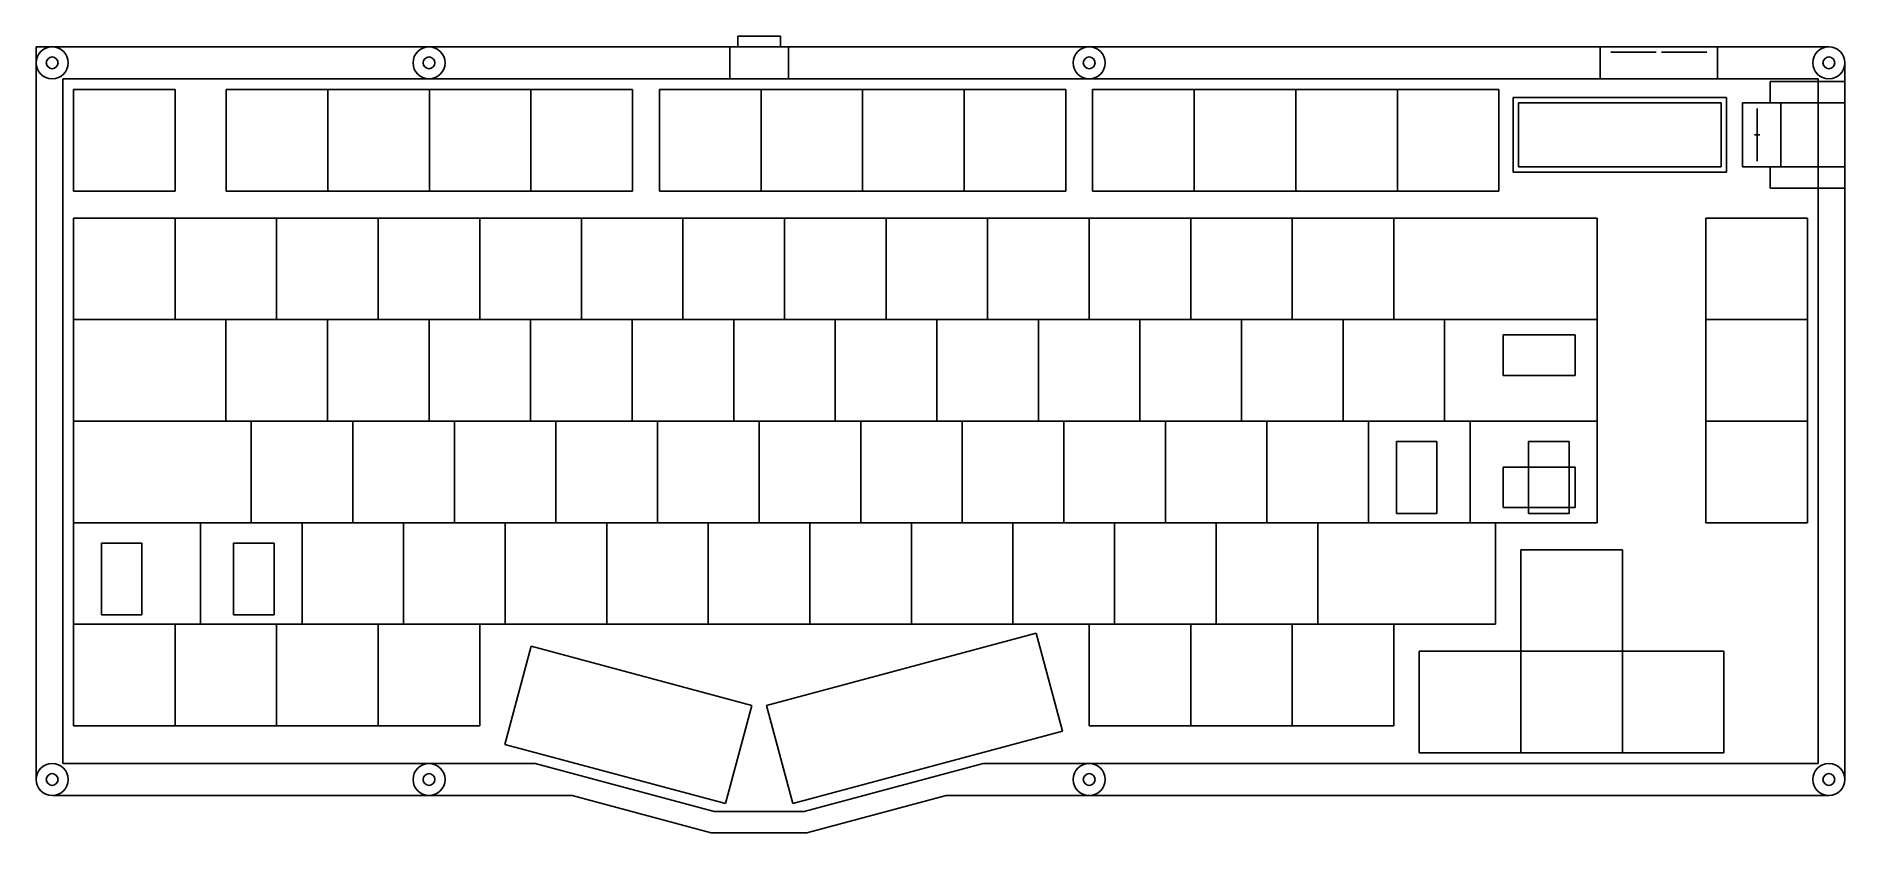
# Model space of a CAD drawing. Header units: millimetres. Extents: x 43 to 382, y 30 to 179.
import ezdxf

# ---------------------------------------------------------------- set-up
doc = ezdxf.new("R2010")
doc.units = ezdxf.units.MM
doc.layers.get('0').update_dxf_attribs({"linetype": 'CONTINUOUS'})

msp = doc.modelspace()

# ---------------------------------------------------------------- linework, layer by layer
for p, q in [((46, 177.35), (43, 177.35)), ((43, 174.35), (43, 177.35)), ((46, 177.35), (379.23, 177.35)), ((46, 177.35), (379.23, 177.35)), ((173.09, 171.35), (173.09, 177.35)), ((174.59, 179.35), (182.59, 179.35)), ((174.59, 179.35), (174.59, 177.35)), ((174.59, 177.35), (182.59, 177.35)), ((182.59, 179.35), (182.59, 177.35)), ((184.09, 177.35), (184.09, 171.35)), ((336.35, 177.35), (336.35, 171.35)), ((358.35, 177.35), (358.35, 171.35)), ((43, 39.95), (43, 174.35)), ((43, 39.95), (43, 174.35)), ((346.85, 176.35), (338.35, 176.35)), ((356.35, 176.35), (347.85, 176.35)), ((382.22, 174.35), (382.22, 39.95)), ((48, 171.35), (377.22, 171.35)), ((48, 42.95), (48, 171.35)), ((368.22, 170.85), (382.22, 170.85)), ((368.22, 166.85), (368.22, 170.85)), ((377.22, 171.35), (377.22, 42.95)), ((50, 169.35), (50, 150.3)), ((69.05, 169.35), (50, 169.35)), ((69.05, 150.3), (69.05, 169.35)), ((78.65, 169.35), (78.65, 150.3)), ((97.7, 169.35), (78.65, 169.35)), ((97.7, 150.3), (97.7, 169.35)), ((97.7, 169.35), (97.7, 150.3)), ((116.75, 169.35), (97.7, 169.35)), ((116.75, 150.3), (116.75, 169.35)), ((116.75, 169.35), (116.75, 150.3)), ((135.8, 169.35), (116.75, 169.35)), ((135.8, 150.3), (135.8, 169.35)), ((135.8, 169.35), (135.8, 150.3)), ((154.85, 169.35), (135.8, 169.35)), ((154.85, 150.3), (154.85, 169.35)), ((159.9, 169.35), (159.9, 150.3)), ((178.95, 169.35), (159.9, 169.35)), ((178.95, 169.35), (178.95, 150.3)), ((198, 169.35), (178.95, 169.35)), ((178.95, 150.3), (178.95, 169.35)), ((198, 169.35), (198, 150.3)), ((217.05, 169.35), (198, 169.35)), ((198, 150.3), (198, 169.35)), ((217.05, 169.35), (217.05, 150.3)), ((236.1, 169.35), (217.05, 169.35)), ((217.05, 150.3), (217.05, 169.35)), ((236.1, 150.3), (236.1, 169.35)), ((241.15, 169.35), (241.15, 150.3)), ((260.2, 169.35), (241.15, 169.35)), ((260.2, 169.35), (260.2, 150.3)), ((279.25, 169.35), (260.2, 169.35)), ((260.2, 150.3), (260.2, 169.35)), ((279.25, 169.35), (279.25, 150.3)), ((298.3, 169.35), (279.25, 169.35)), ((279.25, 150.3), (279.25, 169.35)), ((317.35, 169.35), (298.3, 169.35)), ((298.3, 169.35), (298.3, 150.3)), ((298.3, 150.3), (298.3, 169.35)), ((317.35, 150.3), (317.35, 169.35)), ((320.03, 167.82), (360.03, 167.82)), ((320.03, 153.82), (320.03, 167.82)), ((321.03, 166.82), (359.03, 166.82)), ((321.03, 154.82), (321.03, 166.82)), ((359.03, 166.82), (359.03, 154.82)), ((360.03, 167.82), (360.03, 153.82)), ((382.22, 166.85), (363.02, 166.85)), ((363.02, 154.85), (363.02, 166.85)), ((370.22, 166.85), (370.22, 154.85)), ((370.22, 166.85), (382.22, 166.85)), ((370.22, 166.85), (370.22, 154.85)), ((365.77, 165.8), (365.77, 155.9)), ((365.27, 160.85), (366.27, 160.85)), ((360.03, 153.82), (320.03, 153.82)), ((359.03, 154.82), (321.03, 154.82)), ((382.22, 154.85), (363.02, 154.85)), ((368.22, 154.85), (368.22, 150.85)), ((370.22, 154.85), (382.22, 154.85)), ((50, 150.3), (69.05, 150.3)), ((78.65, 150.3), (97.7, 150.3)), ((97.7, 150.3), (116.75, 150.3)), ((116.75, 150.3), (135.8, 150.3)), ((135.8, 150.3), (154.85, 150.3)), ((159.9, 150.3), (178.95, 150.3)), ((178.95, 150.3), (198, 150.3)), ((198, 150.3), (217.05, 150.3)), ((217.05, 150.3), (236.1, 150.3)), ((241.15, 150.3), (260.2, 150.3)), ((260.2, 150.3), (279.25, 150.3)), ((279.25, 150.3), (298.3, 150.3)), ((298.3, 150.3), (317.35, 150.3)), ((382.22, 150.85), (368.22, 150.85)), ((50, 145.25), (50, 126.2)), ((69.05, 145.25), (50, 145.25)), ((69.05, 126.2), (69.05, 145.25)), ((69.05, 145.25), (69.05, 126.2)), ((88.1, 145.25), (69.05, 145.25)), ((88.1, 126.2), (88.1, 145.25)), ((88.1, 145.25), (88.1, 126.2)), ((107.15, 145.25), (88.1, 145.25)), ((107.15, 126.2), (107.15, 145.25)), ((107.15, 145.25), (107.15, 126.2)), ((126.2, 145.25), (107.15, 145.25)), ((126.2, 126.2), (126.2, 145.25)), ((126.2, 145.25), (126.2, 126.2)), ((145.25, 145.25), (126.2, 145.25)), ((145.25, 126.2), (145.25, 145.25)), ((145.25, 145.25), (145.25, 126.2)), ((164.3, 145.25), (145.25, 145.25)), ((164.3, 126.2), (164.3, 145.25)), ((164.3, 145.25), (164.3, 126.2)), ((183.35, 145.25), (164.3, 145.25)), ((183.35, 126.2), (183.35, 145.25)), ((183.35, 145.25), (183.35, 126.2)), ((202.4, 145.25), (183.35, 145.25)), ((202.4, 126.2), (202.4, 145.25)), ((202.4, 145.25), (202.4, 126.2)), ((221.45, 145.25), (202.4, 145.25)), ((221.45, 126.2), (221.45, 145.25)), ((221.45, 145.25), (221.45, 126.2)), ((240.5, 145.25), (221.45, 145.25)), ((240.5, 126.2), (240.5, 145.25)), ((240.5, 145.25), (240.5, 126.2)), ((259.55, 145.25), (240.5, 145.25)), ((259.55, 126.2), (259.55, 145.25)), ((259.55, 145.25), (259.55, 126.2)), ((278.6, 145.25), (259.55, 145.25)), ((278.6, 126.2), (278.6, 145.25)), ((278.6, 145.25), (278.6, 126.2)), ((297.65, 145.25), (278.6, 145.25)), ((297.65, 126.2), (297.65, 145.25)), ((297.65, 145.25), (297.65, 126.2)), ((335.75, 145.25), (297.65, 145.25)), ((335.75, 126.2), (335.75, 145.25)), ((375.22, 145.25), (356.17, 145.25)), ((356.17, 145.25), (356.17, 126.2)), ((375.22, 126.2), (375.22, 145.25)), ((50, 126.2), (69.05, 126.2)), ((78.57, 126.2), (50, 126.2)), ((50, 126.2), (50, 107.15)), ((69.05, 126.2), (88.1, 126.2)), ((97.62, 126.2), (78.57, 126.2)), ((78.57, 126.2), (78.57, 107.15)), ((78.57, 107.15), (78.57, 126.2)), ((88.1, 126.2), (107.15, 126.2)), ((97.62, 107.15), (97.62, 126.2)), ((116.68, 126.2), (97.62, 126.2)), ((97.62, 126.2), (97.62, 107.15)), ((107.15, 126.2), (126.2, 126.2)), ((116.68, 107.15), (116.68, 126.2)), ((135.73, 126.2), (116.68, 126.2)), ((116.68, 126.2), (116.68, 107.15)), ((126.2, 126.2), (145.25, 126.2)), ((135.73, 107.15), (135.73, 126.2)), ((154.78, 126.2), (135.73, 126.2)), ((135.73, 126.2), (135.73, 107.15)), ((145.25, 126.2), (164.3, 126.2)), ((154.78, 107.15), (154.78, 126.2)), ((173.82, 126.2), (154.78, 126.2)), ((154.78, 126.2), (154.78, 107.15)), ((164.3, 126.2), (183.35, 126.2)), ((192.87, 126.2), (173.82, 126.2)), ((173.82, 126.2), (173.82, 107.15)), ((173.82, 107.15), (173.82, 126.2)), ((183.35, 126.2), (202.4, 126.2)), ((211.92, 126.2), (192.87, 126.2)), ((192.87, 126.2), (192.87, 107.15)), ((192.87, 107.15), (192.87, 126.2)), ((202.4, 126.2), (221.45, 126.2)), ((211.92, 107.15), (211.92, 126.2)), ((230.97, 126.2), (211.92, 126.2)), ((211.92, 126.2), (211.92, 107.15)), ((221.45, 126.2), (240.5, 126.2)), ((230.97, 107.15), (230.97, 126.2)), ((250.02, 126.2), (230.97, 126.2)), ((230.97, 126.2), (230.97, 107.15)), ((240.5, 126.2), (259.55, 126.2)), ((250.02, 107.15), (250.02, 126.2)), ((269.07, 126.2), (250.02, 126.2)), ((250.02, 126.2), (250.02, 107.15)), ((259.55, 126.2), (278.6, 126.2)), ((269.07, 107.15), (269.07, 126.2)), ((288.12, 126.2), (269.07, 126.2)), ((269.07, 126.2), (269.07, 107.15)), ((278.6, 126.2), (297.65, 126.2)), ((288.12, 107.15), (288.12, 126.2)), ((307.17, 126.2), (288.12, 126.2)), ((288.12, 126.2), (288.12, 107.15)), ((297.65, 126.2), (335.75, 126.2)), ((335.75, 126.2), (307.17, 126.2)), ((307.17, 126.2), (307.17, 107.15)), ((307.17, 107.15), (307.17, 126.2)), ((307.17, 126.2), (335.75, 126.2)), ((307.17, 107.15), (307.17, 126.2)), ((335.75, 107.15), (335.75, 126.2)), ((335.75, 88.1), (335.75, 126.2)), ((356.17, 126.2), (375.22, 126.2)), ((375.22, 126.2), (356.17, 126.2)), ((356.17, 126.2), (356.17, 107.15)), ((375.22, 107.15), (375.22, 126.2)), ((318.12, 123.34), (331.62, 123.34)), ((318.12, 115.74), (318.12, 123.34)), ((331.62, 123.34), (331.62, 115.74)), ((331.62, 115.74), (318.12, 115.74)), ((83.34, 107.15), (50, 107.15)), ((50, 107.15), (50, 88.1)), ((50, 107.15), (78.57, 107.15)), ((78.57, 107.15), (97.62, 107.15)), ((83.34, 88.1), (83.34, 107.15)), ((102.39, 107.15), (83.34, 107.15)), ((83.34, 107.15), (83.34, 88.1)), ((97.62, 107.15), (116.68, 107.15)), ((102.39, 88.1), (102.39, 107.15)), ((121.44, 107.15), (102.39, 107.15)), ((102.39, 107.15), (102.39, 88.1)), ((116.68, 107.15), (135.73, 107.15)), ((121.44, 88.1), (121.44, 107.15)), ((140.49, 107.15), (121.44, 107.15)), ((121.44, 107.15), (121.44, 88.1)), ((135.73, 107.15), (154.78, 107.15)), ((140.49, 88.1), (140.49, 107.15)), ((159.54, 107.15), (140.49, 107.15)), ((140.49, 107.15), (140.49, 88.1)), ((154.78, 107.15), (173.82, 107.15)), ((159.54, 88.1), (159.54, 107.15)), ((178.59, 107.15), (159.54, 107.15)), ((159.54, 107.15), (159.54, 88.1)), ((173.82, 107.15), (192.87, 107.15)), ((178.59, 88.1), (178.59, 107.15)), ((197.64, 107.15), (178.59, 107.15)), ((178.59, 107.15), (178.59, 88.1)), ((192.87, 107.15), (211.92, 107.15)), ((197.64, 88.1), (197.64, 107.15)), ((216.69, 107.15), (197.64, 107.15)), ((197.64, 107.15), (197.64, 88.1)), ((211.92, 107.15), (230.97, 107.15)), ((216.69, 88.1), (216.69, 107.15)), ((235.74, 107.15), (216.69, 107.15)), ((216.69, 107.15), (216.69, 88.1)), ((230.97, 107.15), (250.02, 107.15)), ((235.74, 88.1), (235.74, 107.15)), ((254.79, 107.15), (235.74, 107.15)), ((235.74, 107.15), (235.74, 88.1)), ((250.02, 107.15), (269.07, 107.15)), ((254.79, 88.1), (254.79, 107.15)), ((273.84, 107.15), (254.79, 107.15)), ((254.79, 107.15), (254.79, 88.1)), ((269.07, 107.15), (288.12, 107.15)), ((273.84, 88.1), (273.84, 107.15)), ((292.89, 107.15), (273.84, 107.15)), ((273.84, 107.15), (273.84, 88.1)), ((288.12, 107.15), (307.17, 107.15)), ((292.89, 107.15), (292.89, 88.1)), ((335.75, 107.15), (292.89, 107.15)), ((292.89, 107.15), (292.89, 88.1)), ((311.94, 107.15), (292.89, 107.15)), ((292.89, 88.1), (292.89, 107.15)), ((307.17, 107.15), (335.75, 107.15)), ((311.94, 107.15), (307.17, 107.15)), ((311.94, 88.1), (311.94, 107.15)), ((311.94, 88.1), (311.94, 107.15)), ((335.75, 88.1), (335.75, 107.15)), ((356.17, 107.15), (375.22, 107.15)), ((375.22, 107.15), (356.17, 107.15)), ((356.17, 107.15), (356.17, 88.1)), ((375.22, 88.1), (375.22, 107.15)), ((298.12, 89.85), (298.12, 103.35)), ((298.12, 103.35), (305.72, 103.35)), ((305.72, 103.35), (305.72, 89.85)), ((322.91, 89.85), (322.91, 103.35)), ((322.91, 103.35), (330.51, 103.35)), ((330.51, 103.35), (330.51, 89.85)), ((318.12, 90.96), (318.12, 98.55)), ((318.12, 98.55), (331.62, 98.55)), ((331.62, 98.55), (331.62, 90.96)), ((305.72, 89.85), (298.12, 89.85)), ((331.62, 90.96), (318.12, 90.96)), ((330.51, 89.85), (322.91, 89.85)), ((50, 88.1), (50, 69.05)), ((92.86, 88.1), (50, 88.1)), ((50, 88.1), (83.34, 88.1)), ((92.86, 88.1), (73.81, 88.1)), ((73.81, 88.1), (73.81, 69.05)), ((83.34, 88.1), (102.39, 88.1)), ((92.86, 69.05), (92.86, 88.1)), ((92.86, 69.05), (92.86, 88.1)), ((92.86, 88.1), (92.86, 69.05)), ((111.91, 88.1), (92.86, 88.1)), ((102.39, 88.1), (121.44, 88.1)), ((130.96, 88.1), (111.91, 88.1)), ((111.91, 88.1), (111.91, 69.05)), ((111.91, 69.05), (111.91, 88.1)), ((121.44, 88.1), (140.49, 88.1)), ((130.96, 69.05), (130.96, 88.1)), ((150.01, 88.1), (130.96, 88.1)), ((130.96, 88.1), (130.96, 69.05)), ((140.49, 88.1), (159.54, 88.1)), ((150.01, 69.05), (150.01, 88.1)), ((169.06, 88.1), (150.01, 88.1)), ((150.01, 88.1), (150.01, 69.05)), ((159.54, 88.1), (178.59, 88.1)), ((169.06, 69.05), (169.06, 88.1)), ((188.11, 88.1), (169.06, 88.1)), ((169.06, 88.1), (169.06, 69.05)), ((178.59, 88.1), (197.64, 88.1)), ((188.11, 69.05), (188.11, 88.1)), ((207.16, 88.1), (188.11, 88.1)), ((188.11, 88.1), (188.11, 69.05)), ((197.64, 88.1), (216.69, 88.1)), ((207.16, 69.05), (207.16, 88.1)), ((226.21, 88.1), (207.16, 88.1)), ((207.16, 88.1), (207.16, 69.05)), ((216.69, 88.1), (235.74, 88.1)), ((226.21, 69.05), (226.21, 88.1)), ((245.26, 88.1), (226.21, 88.1)), ((226.21, 88.1), (226.21, 69.05)), ((235.74, 88.1), (254.79, 88.1)), ((245.26, 69.05), (245.26, 88.1)), ((264.31, 88.1), (245.26, 88.1)), ((245.26, 88.1), (245.26, 69.05)), ((254.79, 88.1), (273.84, 88.1)), ((264.31, 69.05), (264.31, 88.1)), ((283.36, 88.1), (264.31, 88.1)), ((264.31, 88.1), (264.31, 69.05)), ((273.84, 88.1), (292.89, 88.1)), ((283.36, 88.1), (283.36, 69.05)), ((316.7, 88.1), (283.36, 88.1)), ((283.36, 69.05), (283.36, 88.1)), ((292.89, 88.1), (335.75, 88.1)), ((292.89, 88.1), (311.94, 88.1)), ((311.94, 88.1), (335.75, 88.1)), ((316.7, 69.05), (316.7, 88.1)), ((356.17, 88.1), (375.22, 88.1)), ((55.24, 70.8), (55.24, 84.3)), ((55.24, 84.3), (62.84, 84.3)), ((62.84, 84.3), (62.84, 70.8)), ((80.03, 70.8), (80.03, 84.3)), ((80.03, 84.3), (87.63, 84.3)), ((87.63, 84.3), (87.63, 70.8)), ((321.46, 83.05), (321.46, 64)), ((340.51, 83.05), (321.46, 83.05)), ((340.51, 64), (340.51, 83.05)), ((50, 69.05), (92.86, 69.05)), ((69.05, 69.05), (50, 69.05)), ((50, 69.05), (50, 50)), ((62.84, 70.8), (55.24, 70.8)), ((88.1, 69.05), (69.05, 69.05)), ((69.05, 69.05), (69.05, 50)), ((69.05, 50), (69.05, 69.05)), ((73.81, 69.05), (92.86, 69.05)), ((87.63, 70.8), (80.03, 70.8)), ((88.1, 69.05), (88.1, 50)), ((107.15, 69.05), (88.1, 69.05)), ((88.1, 50), (88.1, 69.05)), ((92.86, 69.05), (111.91, 69.05)), ((107.15, 69.05), (107.15, 50)), ((126.2, 69.05), (107.15, 69.05)), ((107.15, 50), (107.15, 69.05)), ((111.91, 69.05), (130.96, 69.05)), ((126.2, 50), (126.2, 69.05)), ((130.96, 69.05), (150.01, 69.05)), ((150.01, 69.05), (169.06, 69.05)), ((169.06, 69.05), (188.11, 69.05)), ((188.11, 69.05), (207.16, 69.05)), ((207.16, 69.05), (226.21, 69.05)), ((226.21, 69.05), (245.26, 69.05)), ((259.55, 69.05), (240.5, 69.05)), ((240.5, 69.05), (240.5, 50)), ((245.26, 69.05), (264.31, 69.05)), ((278.6, 69.05), (259.55, 69.05)), ((259.55, 69.05), (259.55, 50)), ((259.55, 50), (259.55, 69.05)), ((264.31, 69.05), (283.36, 69.05)), ((297.65, 69.05), (278.6, 69.05)), ((278.6, 69.05), (278.6, 50)), ((278.6, 50), (278.6, 69.05)), ((283.36, 69.05), (316.7, 69.05)), ((297.65, 50), (297.65, 69.05)), ((135.81, 64.94), (130.88, 46.54)), ((177.22, 53.85), (135.81, 64.94)), ((230.56, 67.41), (179.96, 53.85)), ((235.49, 49.01), (230.56, 67.41)), ((302.41, 64), (302.41, 44.95)), ((321.46, 64), (302.41, 64)), ((321.46, 64), (340.51, 64)), ((321.46, 44.95), (321.46, 64)), ((340.51, 64), (321.46, 64)), ((321.46, 64), (321.46, 44.95)), ((340.51, 44.95), (340.51, 64)), ((359.56, 64), (340.51, 64)), ((340.51, 64), (340.51, 44.95)), ((359.56, 44.95), (359.56, 64)), ((172.29, 35.45), (177.22, 53.85)), ((179.96, 53.85), (184.89, 35.45)), ((50, 50), (69.05, 50)), ((69.05, 50), (88.1, 50)), ((88.1, 50), (107.15, 50)), ((107.15, 50), (126.2, 50)), ((184.89, 35.45), (235.49, 49.01)), ((240.5, 50), (259.55, 50)), ((259.55, 50), (278.6, 50)), ((278.6, 50), (297.65, 50)), ((130.88, 46.54), (172.29, 35.45)), ((302.41, 44.95), (321.46, 44.95)), ((321.46, 44.95), (340.51, 44.95)), ((340.51, 44.95), (359.56, 44.95)), ((136.57, 42.95), (48, 42.95)), ((136.57, 42.95), (170.16, 33.95)), ((187.02, 33.95), (220.61, 42.95)), ((220.61, 42.95), (377.22, 42.95)), ((143.51, 36.95), (46, 36.95)), ((143.51, 36.95), (169.63, 29.95)), ((170.16, 33.95), (187.02, 33.95)), ((187.55, 29.95), (213.67, 36.95)), ((213.67, 36.95), (379.23, 36.95)), ((169.63, 29.95), (187.55, 29.95))]:
    msp.add_line(p, q)
for centre, radius in [((46, 174.35), 3), ((116.68, 174.35), 3), ((240.5, 174.35), 3), ((379.23, 174.35), 3), ((46, 174.35), 1.1), ((116.68, 174.35), 1.1), ((240.5, 174.35), 1.1), ((379.23, 174.35), 1.1), ((46, 39.95), 3), ((46, 39.95), 1.1), ((116.68, 39.95), 3), ((116.68, 39.95), 1.1), ((240.5, 39.95), 3), ((240.5, 39.95), 1.1), ((379.23, 39.95), 3), ((379.23, 39.95), 1.1)]:
    msp.add_circle(centre, radius)
for centre, start, end in [((46, 174.35), 90, 180), ((379.23, 174.35), 0, 90), ((46, 39.95), 180, 270), ((379.23, 39.95), -90, 0)]:
    msp.add_arc(centre, 3, start, end)

doc.saveas('drawing.dxf')
